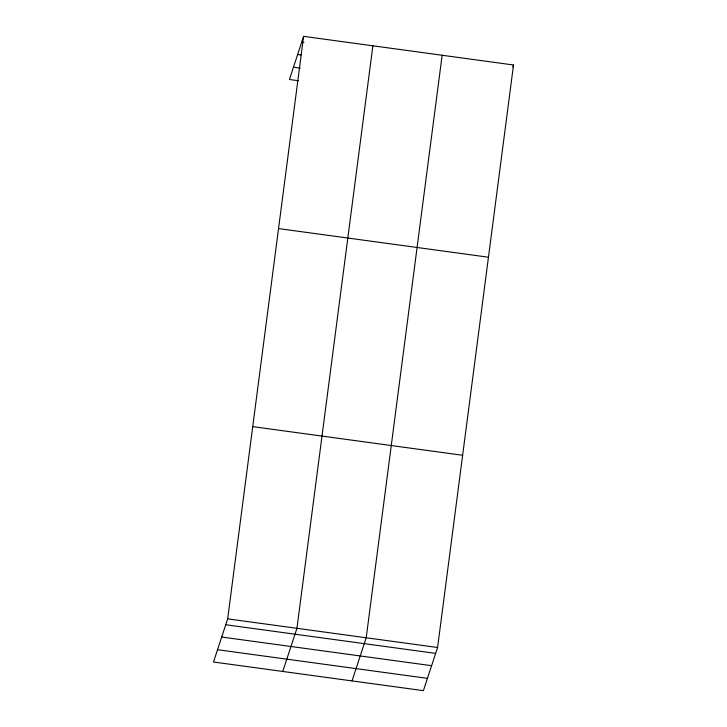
<?xml version="1.0" encoding="UTF-8"?>
<svg xmlns="http://www.w3.org/2000/svg" width="727" height="727" viewBox="0 0 727 727"><rect width="100%" height="100%" fill="white"/><g stroke="black" fill="none" stroke-linecap="round" stroke-linejoin="round"><path stroke-width="1.09" d="M227.669 618.859L303.604 36.35L513.516 64.994L437.581 647.503L423.396 690.65L213.484 662.006L227.669 618.859L437.581 647.503M372.878 45.801L296.943 628.31L282.758 671.457M442.143 55.252L366.208 637.77L352.022 680.908M303.604 36.35L289.419 79.497L298.361 80.715M512.871 66.957L513.516 64.994M301.678 42.23L303.904 42.539M297.634 54.525L300.987 54.988M293.463 67.202L300.169 68.111M278.55 228.578L488.453 257.222M252.732 426.631L462.636 455.275M225.743 624.747L435.646 653.382M221.699 637.043L431.602 665.687M217.527 649.711L427.431 678.355"/></g></svg>
